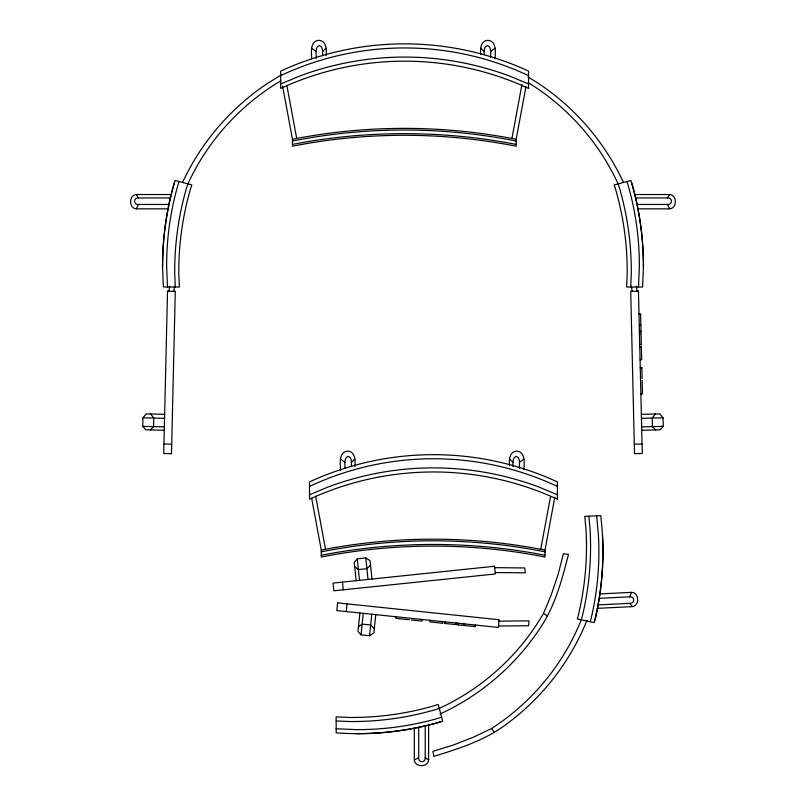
<?xml version="1.0" encoding="UTF-8"?>
<svg xmlns="http://www.w3.org/2000/svg" width="806" height="806" viewBox="0 0 806 806"><rect width="100%" height="100%" fill="white"/><g stroke="black" fill="none" stroke-linecap="round" stroke-linejoin="round"><path stroke-width="1.21" d="M164.273 430.253L145.836 429.82L142.743 426.364L142.944 417.81L146.208 413.891L164.656 414.324M162.57 267.249C162.611 237.911 166.62 208.563 175.114 180.463L191.838 184.947L190.468 189.088A295.56 295.56 0 0 0 178.791 273.254L179.375 287.007L163.406 287.007L162.57 267.249A295.56 295.56 0 0 1 174.247 183.083M630.715 287.007L631.3 273.274A299.651 299.651 0 0 0 619.451 187.949L618.111 183.889A233.065 233.065 0 0 0 528.252 82.716M638.513 287.007L639.349 267.219A291.48 291.48 0 0 0 627.824 184.221L626.937 181.531M643.43 267.249L642.594 287.007L626.625 287.007L627.209 273.254A295.56 295.56 0 0 0 615.532 189.088L614.162 184.947L630.886 180.463C639.38 208.563 643.39 237.911 643.43 267.249A295.56 295.56 0 0 0 631.753 183.083M316.093 58.657C316.718 54.818 314.3 47.342 319.347 45.509C323.528 46.738 322.45 52.602 322.612 55.846M344.908 468.266C345.321 464.689 343.467 457.879 348.172 456.317C352.343 457.546 351.265 463.41 351.426 466.654M484.174 54.758C484.205 51.725 483.63 46.536 487.429 45.509C492.123 47.07 490.27 53.891 490.683 57.468M512.989 466.654C513.15 463.41 512.072 457.546 516.243 456.317C520.938 457.879 519.094 464.689 519.507 468.266M425.215 725.743L425.215 757.711C425.86 763.02 418.052 763.02 418.697 757.711L418.697 727.324M346.248 611.573L347.054 603.865M359.919 612.993L358.005 631.35L361.048 634.856L369.551 635.743L373.853 633.002L375.767 614.646M361.048 634.856L363.284 613.346M369.551 635.743L371.798 614.232M396.089 616.771L395.927 618.363L409.307 619.754M422.102 619.482L421.931 621.073L411.131 619.945M430.001 620.308L429.84 621.9L442.826 623.26M442.373 623.209L442.534 621.617M445.033 623.481L445.194 621.889M455.733 622.998L455.571 624.59L444.711 623.451M456.76 623.098L456.589 624.69L475.288 626.645L475.439 625.053M458.292 624.872L458.463 623.28M464.004 625.466L464.175 623.874M464.407 625.506L464.568 623.915M475.117 626.625L475.278 625.033M311.71 58.798C311.398 52.733 309.867 40.935 318.864 40.3C326.49 40.622 326.803 50.173 326.017 55.755M340.525 470.775C340.454 464.518 338.188 451.894 347.678 451.108C355.315 451.431 355.617 460.982 354.831 466.553M480.769 54.506C479.872 49.126 480.87 40.532 487.912 40.3C496.909 40.935 495.378 52.733 495.065 58.798M509.583 465.304C508.697 459.934 509.684 451.33 516.737 451.108C525.734 451.743 524.192 463.541 523.88 469.606M168.958 291.178L169.643 286.221M173.864 291.298L174.549 286.332M428.621 724.886L428.621 760.018C428.077 767.524 414.858 767.524 414.324 760.018L414.324 728.1M511.921 138.491L521.956 84.449M282.604 86.202L292.457 139.277L292.457 146.198C366.065 131.66 442.565 131.66 516.172 146.198L516.172 139.277L525.986 86.464M540.745 549.289L550.548 496.476M311.65 498.249L321.272 550.085L321.272 557.006C394.88 542.468 471.389 542.468 544.997 557.006L544.997 550.085L554.8 497.262M594.969 619.925C602.888 585.811 604.953 550.377 600.722 515.608L584.773 516.384L586.033 530.096A295.56 295.56 0 0 1 578.466 614.726L577.308 618.927L594.234 622.585L594.969 619.925A295.56 295.56 0 0 0 602.525 535.295M590.234 621.718L590.989 618.988A291.48 291.48 0 0 0 598.445 535.516L596.642 515.8M179.063 181.531L178.176 184.221A291.48 291.48 0 0 0 166.651 267.219L167.487 287.007M336.152 720.977L349.885 721.551A299.651 299.651 0 0 0 435.21 709.713L439.27 708.373A233.065 233.065 0 0 0 543.506 613.376L551.133 595.16L558.024 574.688L563.414 553.762L568.492 554.387C561.943 580.008 554.961 606.374 539.889 628.478A240.762 240.762 0 0 1 440.016 714.035M599.231 598.324L629.587 596.843L631.672 592.35C639.198 592.531 639.843 605.729 632.367 606.636L597.276 608.349M171.376 194.538L136.244 194.538C128.738 195.082 128.738 208.301 136.244 208.835L138.541 204.462L168.938 204.462M635.481 197.944L667.459 197.944L669.756 194.538C677.262 195.082 677.262 208.301 669.756 208.835L637.838 208.835M655.328 414.002L652.255 418.062L652.447 426.616L655.701 429.92M371.999 579.03L370.085 560.684L365.793 557.943L357.28 558.83L354.247 562.336L356.161 580.683M641.344 414.324L659.792 413.891L663.056 417.81L663.257 426.364L660.164 429.82L641.727 430.253M150.299 429.92L153.553 426.616L153.745 418.062L150.672 414.002M370.548 565.127L366.911 568.693L358.398 569.58L354.711 566.779M322.612 51.483L326.017 48.259M351.426 462.281L354.831 459.067M358.469 626.907L362.166 624.106L370.679 624.993L374.316 628.559M490.683 51.483L495.065 48.259M519.507 462.281L523.88 459.067M281.193 74.948L267.773 83.27A240.762 240.762 0 0 0 182.74 182.025M414.324 760.018L418.697 757.711M588.854 516.183L590.113 529.864A299.651 299.651 0 0 1 582.446 615.673L581.307 619.794A233.065 233.065 0 0 1 491.519 728.543L473.696 737.057L453.587 744.935L432.953 751.343L433.809 756.381C459.088 748.593 485.081 740.331 506.43 724.201A240.762 240.762 0 0 0 587 620.267M280.679 75.532L282.402 74.817A291.48 291.48 0 0 1 526.852 74.817L528.565 75.532M280.679 83.985L298.895 76.348A299.651 299.651 0 0 1 510.359 76.348L528.565 83.985M309.504 486.34L311.217 485.625A291.48 291.48 0 0 1 555.677 485.625L557.389 486.34M309.504 494.783L327.72 487.156A299.651 299.651 0 0 1 539.174 487.156L557.389 494.783M441.628 717.199L438.938 718.086A291.48 291.48 0 0 1 355.94 729.611L336.152 728.765M440.076 722.015L442.695 721.148L438.212 704.424L434.071 705.784A295.56 295.56 0 0 1 349.905 717.471L336.152 716.887L336.152 732.856C371.092 735.384 406.385 731.586 440.076 722.015A295.56 295.56 0 0 1 355.909 733.692M292.457 139.277C366.065 124.739 442.565 124.739 516.172 139.277M292.457 141.05C366.045 126.341 442.585 126.341 516.172 141.05M292.457 144.425C366.085 130.068 442.554 130.068 516.172 144.425M321.272 550.085C394.88 535.547 471.389 535.547 544.997 550.085M321.272 551.858C394.859 537.139 471.409 537.139 544.997 551.858M321.272 555.233C394.9 540.876 471.369 540.876 544.997 555.233M597.971 604.913L629.899 603.351C635.239 603.734 634.856 595.936 629.587 596.843M170.519 197.944L138.541 197.944C133.232 197.299 133.232 205.107 138.541 204.462M637.062 204.462L667.459 204.462C672.768 205.107 672.768 197.299 667.459 197.944M599.785 593.911L631.672 592.35M638.997 314.139L640.599 314.098L641.042 332.878L639.44 332.918M639.007 314.3L640.599 314.259M639.259 325.06L640.851 325.03M639.4 331.206L641.002 331.175M639.46 333.946L641.062 333.906L641.314 344.827M639.712 344.545L641.314 344.505M639.773 347.215L641.375 347.174M640.075 359.808L641.667 359.768L641.364 346.721M640.256 367.758L641.858 367.717L642.11 378.578M640.256 367.919L641.858 367.879M640.871 393.902L642.473 393.862L642.15 380.412M641.445 418.314L663.056 417.81M641.647 426.868L663.257 426.364M634.302 444.177L642.05 443.995M498.974 621.144L529.028 620.862L528.524 625.738L498.461 626.02M634.624 194.538L669.756 194.538M136.244 208.835L168.162 208.835M494.693 567.656L524.756 567.948L525.27 572.824L495.206 572.542M142.944 417.81L164.555 418.314M142.743 426.364L164.353 426.868M163.95 443.995L171.698 444.177M527.91 76.872L538.227 83.27A240.762 240.762 0 0 1 623.26 182.025M543.506 613.376L547.566 616.106M425.215 757.711L428.621 760.018M311.71 48.259L316.093 51.483M340.525 459.067L344.908 462.281M480.769 48.259L484.174 51.483M509.583 459.067L512.989 462.281M629.899 603.351L632.367 606.636M491.519 728.543L494.441 732.473M136.244 194.538L138.541 197.944M667.459 204.462L669.756 208.835M286.855 85.416L296.709 138.491M315.68 496.224L325.523 549.289M636.357 286.221L637.042 291.178M631.451 286.332L632.136 291.298M365.793 557.943L368.03 579.443M357.28 558.83L359.526 580.33M342.479 582.113L343.285 589.811M175.285 287.007L174.701 273.274A299.651 299.651 0 0 1 186.549 187.949L187.889 183.889A233.065 233.065 0 0 1 280.82 80.862M167.537 291.147L163.729 453.496L171.476 453.677L175.285 291.329L167.537 291.147M337.603 602.878L336.797 610.585L498.31 627.431L499.115 619.733L337.603 602.878M494.552 566.245L333.039 583.101L333.835 590.798L495.347 573.953L494.552 566.245M638.463 291.147L630.715 291.329L634.524 453.677L642.271 453.496L638.463 291.147M557.389 499.216L557.389 481.917A295.56 295.56 0 0 0 309.504 481.917L309.504 499.216A295.56 295.56 0 0 1 557.389 499.216M528.565 88.408L528.565 71.109A295.56 295.56 0 0 0 280.679 71.109L280.679 88.408A295.56 295.56 0 0 1 528.565 88.408"/></g></svg>
